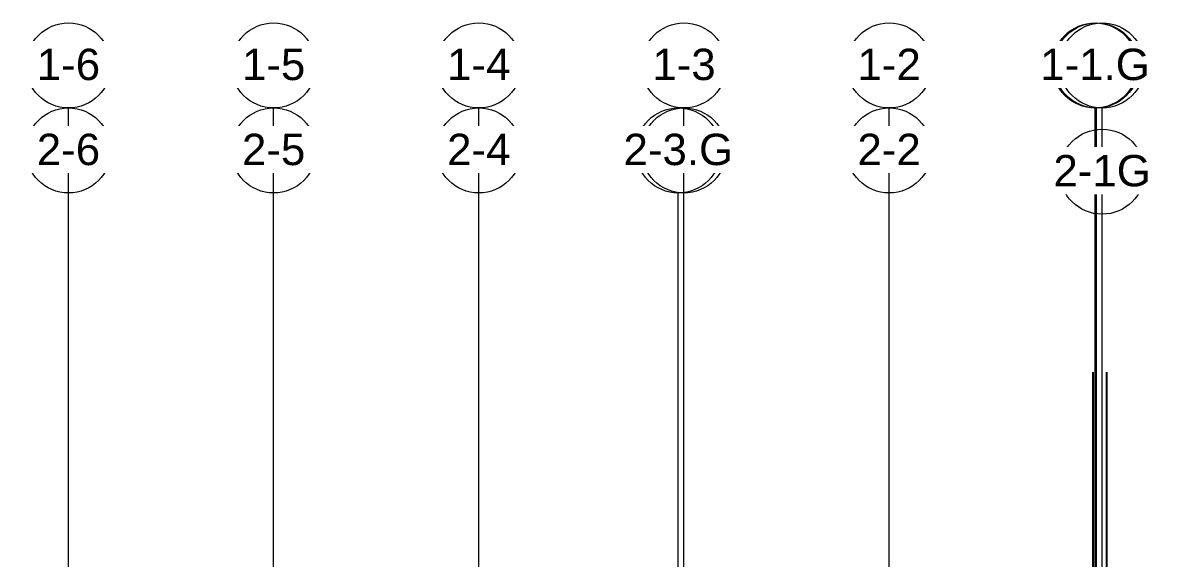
# Model space of a CAD drawing. Header units: inches. Extents: x 21400 to 32519, y -23426 to -19984.
# Drawn here: x 30574 to 32190, y -20817 to -20062 of the extents above; entities that cross this region are included whole.
import ezdxf

# ---------------------------------------------------------------- set-up
doc = ezdxf.new("R2010")
doc.units = ezdxf.units.IN
doc.header["$MEASUREMENT"] = 0
doc.linetypes.add('Grid Line 1_2_', pattern=[0.875, 0.5, -0.125, 0.125, -0.125])
doc.linetypes.add('Hidden', pattern=[0.28125, 0.1875, -0.09375])
for name, color, linetype, lineweight in [('A-PROP-SBCK', 71, 'Hidden', 25), ('S-GRID', 1, 'Continuous', 9), ('S-GRID-IDEN', 1, 'Continuous', 9)]:
    doc.layers.add(name, color=color, linetype=linetype, lineweight=lineweight)
doc.styles.add('Arial', font='arial.ttf', dxfattribs={"height": 44.258982})

# ---------------------------------------------------------------- blocks, each defined once
blk = doc.blocks.new('Grid - Grid Head - Circle-14747-Roof Low')
at = {"layer": 'S-GRID-IDEN'}
blk.add_circle((0, 0), 0.25, dxfattribs=at)

msp = doc.modelspace()

# ---------------------------------------------------------------- linework, layer by layer
at = {"layer": 'A-PROP-SBCK'}
for p, q in [((32083.9, -20555), (32083.9, -21121.8)), ((32103.2, -20555), (32103.2, -23034))]:
    msp.add_line(p, q, dxfattribs=at)
at = {"layer": 'S-GRID', "linetype": 'Grid Line 1_2_'}
for p, q in [((30638.6, -23275.7), (30638.6, -20181.9)), ((30928.1, -23275.7), (30928.1, -20181.9)), ((31217.6, -23275.7), (31217.6, -20181.9)), ((31507.1, -23275.7), (31507.1, -20181.9)), ((31796.6, -23275.7), (31796.6, -20181.9)), ((32087.1, -23275.7), (32087.1, -20181.9)), ((32089.1, -23275.7), (32089.1, -20181.9)), ((32097.1, -23275.7), (32097.1, -20181.9)), ((30638.6, -23395.7), (30638.6, -20301.9)), ((30928.1, -23395.7), (30928.1, -20301.9)), ((31217.6, -23395.7), (31217.6, -20301.9)), ((31499.1, -23395.7), (31499.1, -20301.9)), ((31507.1, -23395.7), (31507.1, -20301.9)), ((31796.6, -23395.7), (31796.6, -20301.9)), ((32097.1, -23425.7), (32097.1, -20331.9))]:
    msp.add_line(p, q, dxfattribs=at)

# ---------------------------------------------------------------- block references
at = {"layer": 'S-GRID-IDEN', "xscale": 239.9999999999998, "yscale": 239.9999999999998, "zscale": 239.9999999999998}
for p in [(30638.6, -20121.9), (30928.1, -20121.9), (31217.6, -20121.9), (31507.1, -20121.9), (31796.6, -20121.9), (32097.1, -20121.9), (30638.6, -20241.9), (30928.1, -20241.9), (31217.6, -20241.9), (31507.1, -20241.9), (31796.6, -20241.9), (32097.1, -20271.9)]:
    msp.add_blockref('Grid - Grid Head - Circle-14747-Roof Low', p, dxfattribs=at)

# ---------------------------------------------------------------- next in the draw order: texts
at = {"layer": 'S-GRID-IDEN', "char_height": 44.26, "attachment_point": 2, "line_spacing_factor": 0.938532, "style": 'Arial', "bg_fill": 3, "box_fill_scale": 1.25, "bg_fill_color": 0, "bg_fill_transparency": 0}
for s, insert, width in [('1-6', (30638.6, -20098.3), 106.38), ('1-5', (30928.1, -20098.3), 106.38), ('1-4', (31217.6, -20098.3), 106.38), ('1-3', (31507.1, -20098.3), 106.38), ('1-2', (31796.6, -20098.3), 106.38), ('1-1G', (32097.1, -20098.3), 163.62), ('2-6', (30638.6, -20218.3), 106.38), ('2-5', (30928.1, -20218.3), 106.38), ('2-4', (31217.6, -20218.3), 106.38), ('2-3', (31507.1, -20218.3), 106.38), ('2-2', (31796.6, -20218.3), 106.38), ('2-1G', (32097.1, -20248.3), 163.62)]:
    msp.add_mtext(s, dxfattribs=dict(at, insert=insert, width=width))

# ---------------------------------------------------------------- next in the draw order: block references
at = {"layer": 'S-GRID-IDEN', "xscale": 239.9999999999998, "yscale": 239.9999999999998, "zscale": 239.9999999999998}
for p in [(32089.1, -20121.9), (31499.1, -20241.9)]:
    msp.add_blockref('Grid - Grid Head - Circle-14747-Roof Low', p, dxfattribs=at)

# ---------------------------------------------------------------- next in the draw order: texts
at = {"layer": 'S-GRID-IDEN', "char_height": 44.26, "attachment_point": 2, "line_spacing_factor": 0.938532, "style": 'Arial', "bg_fill": 3, "box_fill_scale": 1.25, "bg_fill_color": 0, "bg_fill_transparency": 0}
for s, insert, width in [('2-1', (32089.1, -20098.3), 106.38), ('2-3.G', (31499.1, -20218.3), 184.14)]:
    msp.add_mtext(s, dxfattribs=dict(at, insert=insert, width=width))

# ---------------------------------------------------------------- next in the draw order: block references
at = {"layer": 'S-GRID-IDEN', "xscale": 239.9999999999998, "yscale": 239.9999999999998, "zscale": 239.9999999999998}
msp.add_blockref('Grid - Grid Head - Circle-14747-Roof Low', (32087.1, -20121.9), dxfattribs=at)

# ---------------------------------------------------------------- next in the draw order: texts
at = {"layer": 'S-GRID-IDEN', "insert": (32087.1, -20098.3), "char_height": 44.26, "width": 184.14, "attachment_point": 2, "line_spacing_factor": 0.938532, "style": 'Arial', "bg_fill": 3, "box_fill_scale": 1.25, "bg_fill_color": 0, "bg_fill_transparency": 0}
msp.add_mtext('1-1.G', dxfattribs=at)

doc.saveas('drawing.dxf')
